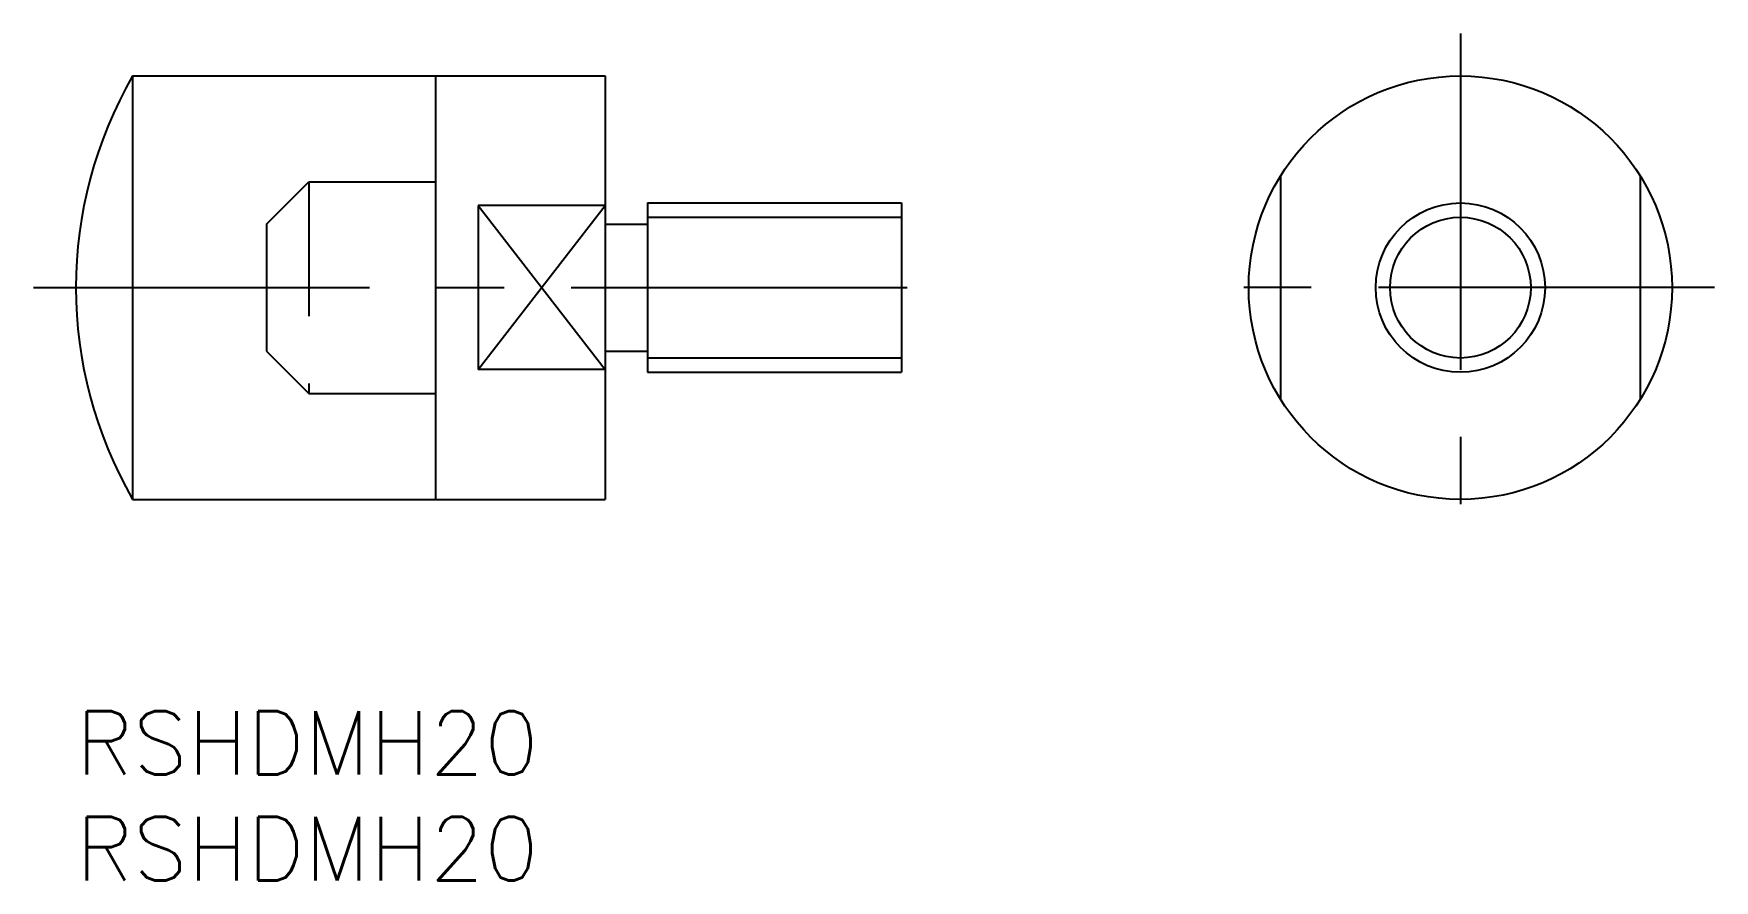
# Model space of a CAD drawing. Extents: x -2 to 77.4, y -8 to 32.
import ezdxf

# ---------------------------------------------------------------- set-up
doc = ezdxf.new("R2010")
doc.units = 0
doc.header["$LTSCALE"] = 0.5
doc.linetypes.add('CENTER', pattern=[50.8, 31.75, -6.35, 6.35, -6.35])
doc.linetypes.add('DASHED', pattern=[19.05, 12.7, -6.35])
for name, color, linetype in [('MSM_CENTER', 1, 'CENTER'), ('MSM_CONTINUOUS', 7, 'CONTINUOUS'), ('MSM_DASHED', 4, 'DASHED'), ('MSM_NARROW', 5, 'CONTINUOUS'), ('MSM_PART_NUMBER', 7, 'CONTINUOUS')]:
    doc.layers.add(name, color=color, linetype=linetype)
doc.styles.get("Standard").update_dxf_attribs({"font": 'txt.shx', "height": 3, "bigfont": 'bigfont.shx'})

# ---------------------------------------------------------------- blocks, each defined once
blk = doc.blocks.new('*U4')
at = {"layer": 'MSM_PART_NUMBER'}
blk.add_text('RSHDMH20', height=3, dxfattribs=at).set_placement((0, -3))
blk = doc.blocks.new('*U5')
at = {"layer": 'MSM_PART_NUMBER'}
blk.add_text('RSHDMH20', height=3, dxfattribs=at).set_placement((0, -8))

msp = doc.modelspace()

# ---------------------------------------------------------------- linework, layer by layer
at = {"layer": 'MSM_CENTER'}
for p, q in [((65.407, 32), (65.407, 8)), ((-2, 20), (41, 20)), ((77.407, 20), (53.407, 20))]:
    msp.add_line(p, q, dxfattribs=at)
at = {"layer": 'MSM_CONTINUOUS'}
for p, q in [((2.679, 30), (25, 30)), ((2.679, 30), (2.679, 10)), ((17, 10), (17, 30)), ((25, 30), (25, 10)), ((56.907, 25.268), (56.907, 14.732)), ((73.907, 25.268), (73.907, 14.732)), ((19, 23.873), (19, 16.127)), ((25, 23.873), (19, 23.873)), ((27, 24), (39, 24)), ((27, 24), (27, 16)), ((39, 24), (39, 16)), ((25, 23), (27, 23)), ((25, 17), (27, 17)), ((25, 16.127), (19, 16.127)), ((27, 16), (39, 16)), ((2.679, 10), (25, 10))]:
    msp.add_line(p, q, dxfattribs=at)
for radius in [10, 4]:
    msp.add_circle((65.407, 20), radius, dxfattribs=at)
msp.add_arc((20, 20), 20, 150, 210, dxfattribs=at)
at = {"layer": 'MSM_DASHED'}
for p, q in [((9, 23), (11, 25)), ((11, 25), (17, 25)), ((11, 25), (11, 15)), ((9, 23), (9, 17)), ((9, 17), (11, 15)), ((11, 15), (17, 15))]:
    msp.add_line(p, q, dxfattribs=at)
at = {"layer": 'MSM_NARROW'}
for p, q in [((19, 16.127), (25, 23.873)), ((19, 23.873), (25, 16.127)), ((27, 23.323), (39, 23.323)), ((27, 16.677), (39, 16.677))]:
    msp.add_line(p, q, dxfattribs=at)
msp.add_circle((65.407, 20), 3.324, dxfattribs=at)

# ---------------------------------------------------------------- block references
at = {"layer": 'MSM_CONTINUOUS'}
for name in ['*U4', '*U5']:
    msp.add_blockref(name, (0, 0), dxfattribs=at)

doc.saveas('drawing.dxf')
